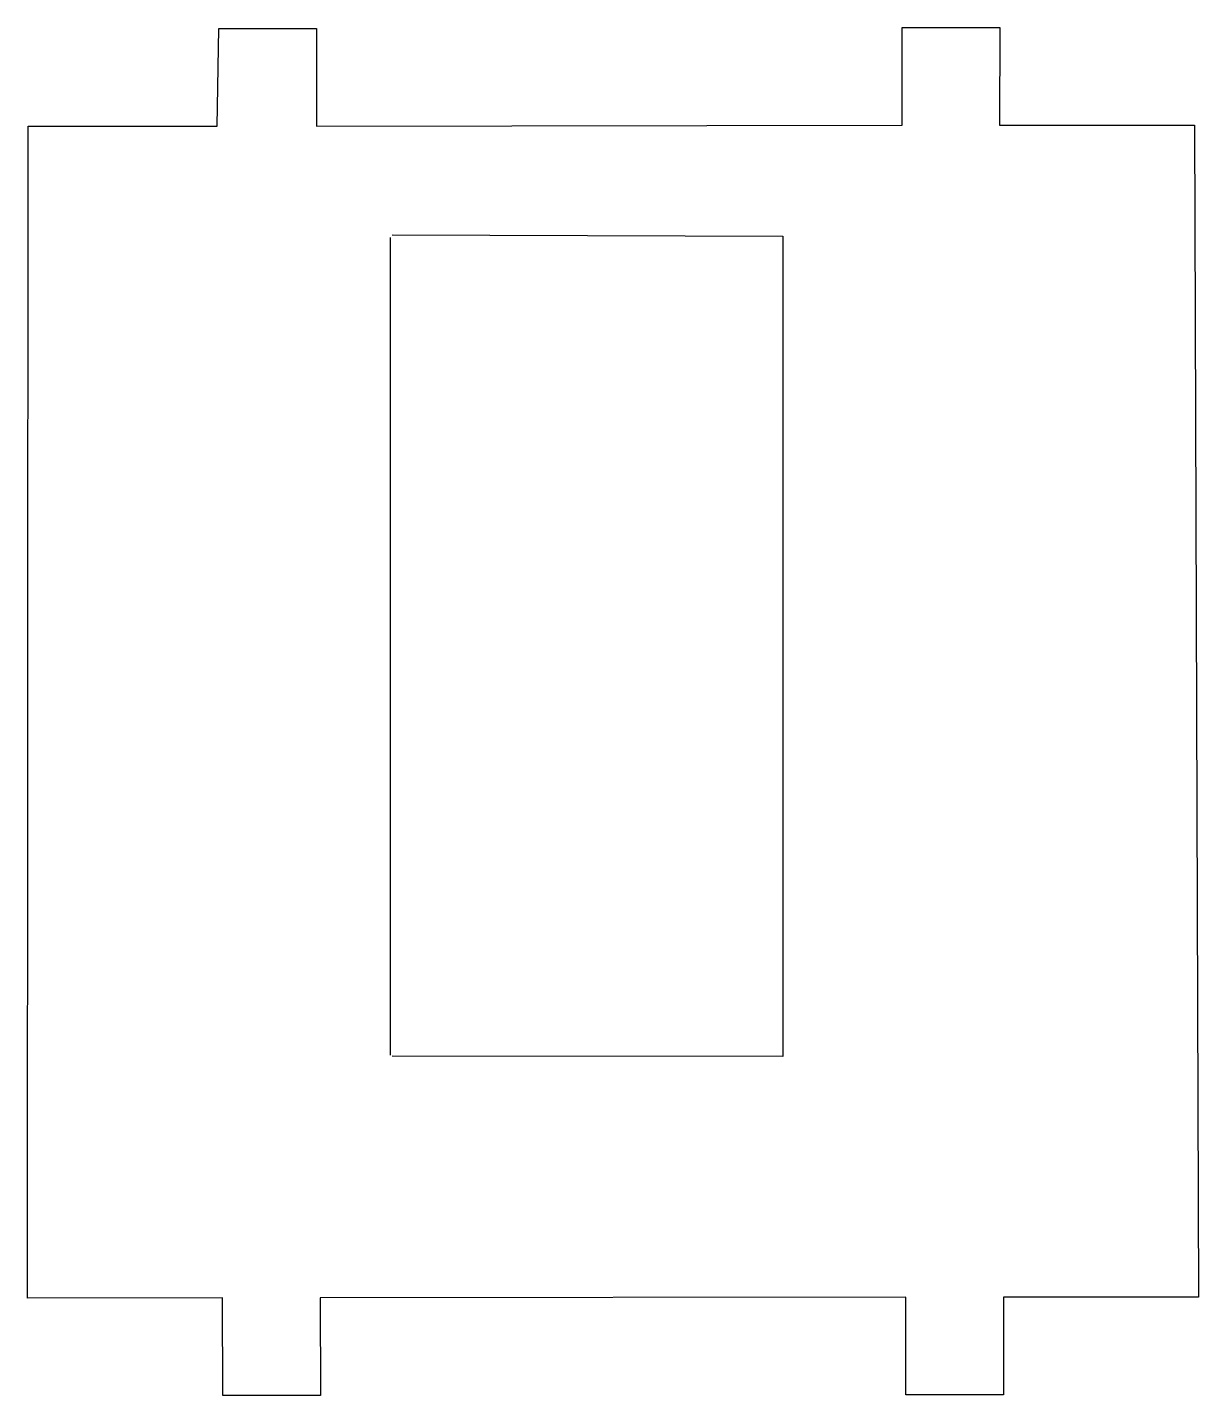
# Model space of a CAD drawing. Header units: centimetres. Extents: x 7.24 to 13.24, y 9.2 to 16.2.
import ezdxf

# ---------------------------------------------------------------- set-up
doc = ezdxf.new("R2010")
doc.units = ezdxf.units.CM
doc.header["$MEASUREMENT"] = 0

msp = doc.modelspace()

# ---------------------------------------------------------------- linework, layer by layer
for p, q in [((8.2132, 15.6954), (8.2218, 16.1953)), ((8.2218, 16.1953), (8.7218, 16.1951)), ((8.7218, 16.1951), (8.722, 15.6951)), ((11.722, 15.7006), (11.7211, 16.2006)), ((11.7211, 16.2006), (12.2211, 16.2001)), ((12.2211, 16.2001), (12.2193, 15.7001)), ((7.242, 9.6955), (7.246, 15.6954)), ((7.246, 15.6954), (8.2132, 15.6954)), ((8.722, 15.6951), (11.722, 15.7006)), ((12.2193, 15.7001), (13.2193, 15.6999)), ((13.2193, 15.6999), (13.2399, 9.6999)), ((9.1109, 15.139), (11.1109, 15.1324)), ((11.1109, 15.1324), (11.1102, 10.9324)), ((9.0991, 15.125), (9.0991, 10.9388)), ((11.1102, 10.9324), (9.1102, 10.9345)), ((8.242, 9.6967), (7.242, 9.6955)), ((8.2425, 9.1967), (8.242, 9.6967)), ((11.7408, 9.701), (8.7408, 9.6969)), ((8.7408, 9.6969), (8.7425, 9.1969)), ((11.7402, 9.201), (11.7408, 9.701)), ((13.2399, 9.6999), (12.2399, 9.7013)), ((12.2399, 9.7013), (12.2402, 9.2013)), ((8.7425, 9.1969), (8.2425, 9.1967)), ((12.2402, 9.2013), (11.7402, 9.201))]:
    msp.add_line(p, q)

doc.saveas('drawing.dxf')
